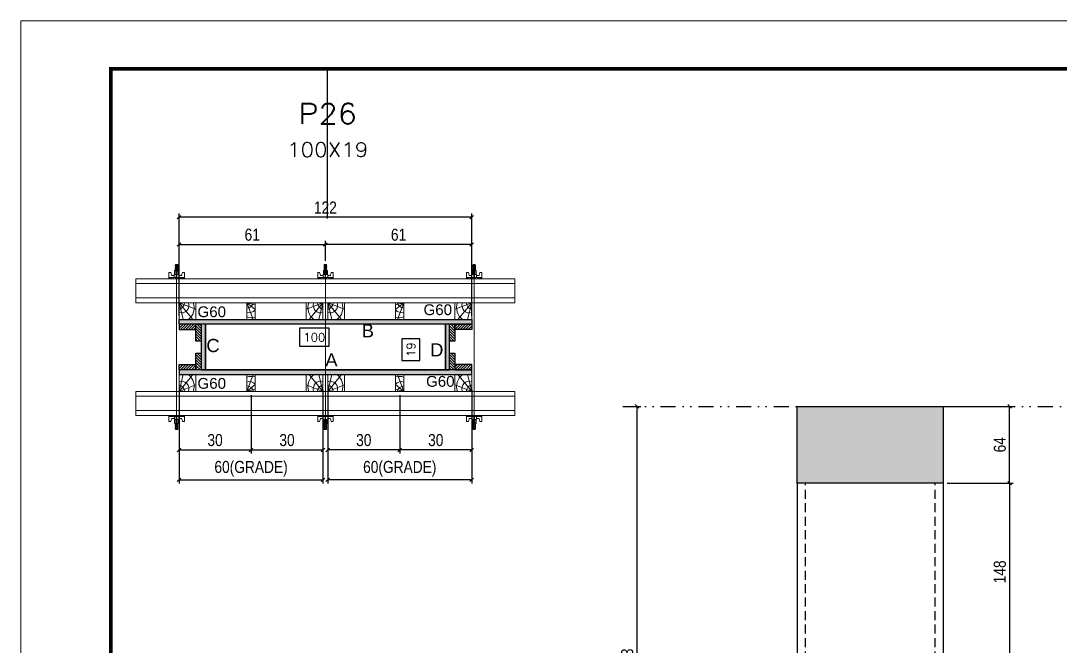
# Model space of a CAD drawing. Header units: millimetres. Extents: x 787 to 8287, y -592 to 17063.
# Drawn here: x 3024 to 3891, y 4531 to 5053 of the extents above; entities that cross this region are included whole.
import ezdxf
from ezdxf.enums import TextEntityAlignment as Align

# ---------------------------------------------------------------- set-up
doc = ezdxf.new("R2010")
doc.units = ezdxf.units.MM
for name, pattern in [('DASHED', [0.75, 0.5, -0.25]), ('DIVIDE2', [0.625, 0.25, -0.125, 0, -0.125, 0, -0.125]), ('HIDDEN', [0.375, 0.25, -0.125])]:
    doc.linetypes.add(name, pattern=pattern)
for name, color, linetype in [('CHAPA', 1, 'Continuous'), ('COTA', 241, 'Continuous'), ('Cota Seção (2x)', 241, 'Continuous'), ('Nível', 160, 'Continuous'), ('Painéis', 200, 'Continuous'), ('SARRAFO', 251, 'Continuous'), ('Sarrafo de Pressão', 42, 'HIDDEN'), ('Texto de Titulo', 7, 'Continuous'), ('Texto Qtd Sarr', 242, 'Continuous'), ('TEXTO_GERAL', 7, 'Continuous')]:
    doc.layers.add(name, color=color, linetype=linetype)
for name, color, linetype, lineweight in [('Folhas', 255, 'Continuous', 9), ('Hachura', 251, 'Continuous', 9), ('Madeira', 126, 'Continuous', 18), ('Perfil Metálico', 224, 'Continuous', 18), ('SARRAFO DE PRESSAO', 251, 'DASHED', 9), ('Texto Seção', 7, 'Continuous', 15)]:
    doc.layers.add(name, color=color, linetype=linetype, lineweight=lineweight)
doc.styles.add('ARIAL', font='arial.ttf')
doc.styles.add('COTA TECNICA 2X', font='techl___.ttf', dxfattribs={"height": 10})
doc.styles.add('COTA TECNICA-50', font='techl___.ttf', dxfattribs={"height": 10})
doc.styles.add('ROMANS', font='romans.shx')
doc.styles.add('SANSSERIF', font='sas_____.pfb')
doc.dimstyles.new('COTA PAINEL-50', dxfattribs={"dimtxt": 10, "dimasz": 3, "dimexe": 3, "dimexo": 3, "dimgap": 3, "dimtad": 1, "dimdec": 1, "dimzin": 12, "dimdsep": 46, "dimtxsty": 'COTA TECNICA-50', "dimblk1": 'OBLIQUE', "dimblk2": 'OBLIQUE', "dimsah": 1, "dimcen": 0.9, "dimclrd": 4, "dimclre": 4, "dimclrt": 240, "dimadec": 1, "dimazin": 3, "dimtfac": 1, "dimtdec": 1, "dimtmove": 0, "dimatfit": 3, "dimfxl": 0, "dimtolj": 1, "dimtzin": 12, "dimarcsym": 0})
doc.dimstyles.new('SECAO PILAR', dxfattribs={"dimtxt": 10, "dimasz": 3, "dimexe": 3, "dimexo": 3, "dimgap": 3, "dimtad": 1, "dimdec": 1, "dimlfac": 0.5, "dimzin": 12, "dimdsep": 46, "dimtxsty": 'COTA TECNICA 2X', "dimblk1": 'OBLIQUE', "dimblk2": 'OBLIQUE', "dimsah": 1, "dimcen": 0.9, "dimclrd": 256, "dimclre": 256, "dimclrt": 256, "dimadec": 1, "dimazin": 3, "dimtfac": 1, "dimtdec": 1, "dimtmove": 0, "dimatfit": 3, "dimfxl": 0, "dimtolj": 1, "dimtzin": 12, "dimarcsym": 0})
doc.dimstyles.new('SECÇÃO 2', dxfattribs={"dimtxt": 7, "dimasz": 6, "dimexe": 0.18, "dimexo": 2, "dimgap": -4, "dimtad": 3, "dimdec": 1, "dimlfac": 0.5, "dimzin": 12, "dimdsep": 46, "dimtxsty": 'ROMANS', "dimblk": 'ARCHTICK', "dimcen": 0.09, "dimse1": 1, "dimse2": 1, "dimsd1": 1, "dimsd2": 1, "dimclrd": 180, "dimclre": 5, "dimclrt": 1, "dimadec": 0, "dimazin": 3, "dimtfac": 1, "dimtdec": 1, "dimtofl": 0, "dimtmove": 0, "dimatfit": 3, "dimldrblk": 'ARCHTICK', "dimfxl": 0, "dimtolj": 1, "dimtzin": 0, "dimarcsym": 0})
pattern_1 = [(45, (12658.897, 27691.0075), (-1.12253202, 1.12253202), [])]
pattern_2 = [(45, (12523.897, 27691.0075), (-1.12253202, 1.12253202), [])]

# ---------------------------------------------------------------- blocks, each defined once
blk = doc.blocks.new('9999999999')
at = {"layer": 'Folhas'}
blk.add_lwpolyline([(98138.98, 34190.21), (99623.98, 34190.21), (99623.98, 35240.21), (98138.98, 35240.21)], close=True, dxfattribs=at)
at = {"layer": 'Folhas', "color": 30, "const_width": 3}
blk.add_lwpolyline([(98213.98, 34230.21), (99583.98, 34230.21), (99583.98, 35200.21), (98213.98, 35200.21)], close=True, dxfattribs=at)
blk = doc.blocks.new('titulo1')
at = {"layer": 'Defpoints', "color": 252, "linetype": 'HIDDEN', "ltscale": 2}
blk.add_line((0, 0), (0, 125), dxfattribs=at)
at = {"layer": 'Defpoints', "style": 'ROMANS', "oblique": 15}
blk.add_attdef('FOLHA', text='', height=10, dxfattribs=at).set_placement((0, 15.58), align=Align.MIDDLE_CENTER)
at = {"layer": 'Texto Qtd Sarr', "color": 3, "style": 'ROMANS', "oblique": 15}
for tag, height, p in [('TITULO', 17, (0, 71.45)), ('SEÇÃO', 12, (0, 41.55))]:
    blk.add_attdef(tag, text='', height=height, dxfattribs=at).set_placement(p, align=Align.MIDDLE_CENTER)
blk = doc.blocks.new('*D392')
at = {"layer": 'Cota Seção (2x)', "color": 180, "lineweight": -2}
for p, q in [((3281.23, 4796.21), (3256.23, 4796.21)), ((3256.23, 4796.21), (3256.23, 4781.21)), ((3281.23, 4781.21), (3281.23, 4796.21)), ((3256.23, 4781.21), (3281.23, 4781.21))]:
    blk.add_line(p, q, dxfattribs=at)
at = {"layer": 'Defpoints', "color": 0}
for p in [(3177.95, 4799.6), (3377.95, 4799.6), (3177.95, 4777.21)]:
    blk.add_point(p, dxfattribs=at)
at = {"layer": 'Cota Seção (2x)', "color": 1, "insert": (3268.73, 4788.71), "char_height": 7, "attachment_point": 5, "style": 'ROMANS'}
blk.add_mtext('\\A1;100', dxfattribs=at)
blk = doc.blocks.new('_ArchTick')
at = {"color": 0, "linetype": 'ByBlock', "const_width": 0.15}
blk.add_lwpolyline([(-0.5, -0.5), (0.5, 0.5)], dxfattribs=at)
blk = doc.blocks.new('_Oblique')
at = {"color": 0, "linetype": 'ByBlock', "lineweight": -2}
blk.add_line((-0.5, -0.5), (0.5, 0.5), dxfattribs=at)
blk = doc.blocks.new('*D393')
at = {"layer": 'Cota Seção (2x)', "lineweight": -2}
for p, q in [((3155.95, 4806.6), (3155.95, 4891.89)), ((3399.95, 4888.89), (3155.95, 4888.89)), ((3399.95, 4806.6), (3399.95, 4891.89))]:
    blk.add_line(p, q, dxfattribs=at)
at = {"layer": 'Defpoints', "color": 0}
for p in [(3155.95, 4888.89), (3155.95, 4803.6), (3399.95, 4803.6)]:
    blk.add_point(p, dxfattribs=at)
at = {"layer": 'Cota Seção (2x)', "lineweight": -2, "xscale": 3, "yscale": 3, "zscale": 3, "rotation": 180}
blk.add_blockref('_Oblique', (3155.95, 4888.89), dxfattribs=at)
at = {"layer": 'Cota Seção (2x)', "lineweight": -2, "xscale": 3, "yscale": 3, "zscale": 3}
blk.add_blockref('_Oblique', (3399.95, 4888.89), dxfattribs=at)
at = {"layer": 'Cota Seção (2x)', "insert": (3277.95, 4896.95), "char_height": 10, "attachment_point": 5, "style": 'COTA TECNICA 2X'}
blk.add_mtext('\\A1;122', dxfattribs=at)
blk = doc.blocks.new('*D394')
at = {"layer": 'Cota Seção (2x)', "lineweight": -2}
for p, q in [((3277.95, 4852.4), (3277.95, 4869.12)), ((3399.95, 4866.12), (3277.95, 4866.12)), ((3399.95, 4840.6), (3399.95, 4869.12))]:
    blk.add_line(p, q, dxfattribs=at)
at = {"layer": 'Defpoints', "color": 0}
for p in [(3277.95, 4866.12), (3277.95, 4849.4), (3399.95, 4837.6)]:
    blk.add_point(p, dxfattribs=at)
at = {"layer": 'Cota Seção (2x)', "lineweight": -2, "xscale": 3, "yscale": 3, "zscale": 3, "rotation": 180}
blk.add_blockref('_Oblique', (3277.95, 4866.12), dxfattribs=at)
at = {"layer": 'Cota Seção (2x)', "lineweight": -2, "xscale": 3, "yscale": 3, "zscale": 3}
blk.add_blockref('_Oblique', (3399.95, 4866.12), dxfattribs=at)
at = {"layer": 'Cota Seção (2x)', "insert": (3338.95, 4874.22), "char_height": 10, "attachment_point": 5, "style": 'COTA TECNICA 2X'}
blk.add_mtext('\\A1;61', dxfattribs=at)
blk = doc.blocks.new('*D395')
at = {"layer": 'Cota Seção (2x)', "lineweight": -2}
for p, q in [((3155.95, 4840.6), (3155.95, 4869.12)), ((3155.95, 4866.12), (3277.95, 4866.12)), ((3277.95, 4852.4), (3277.95, 4869.12))]:
    blk.add_line(p, q, dxfattribs=at)
at = {"layer": 'Defpoints', "color": 0}
for p in [(3277.95, 4866.12), (3277.95, 4849.4), (3155.95, 4837.6)]:
    blk.add_point(p, dxfattribs=at)
at = {"layer": 'Cota Seção (2x)', "lineweight": -2, "xscale": 3, "yscale": 3, "zscale": 3, "rotation": 180}
blk.add_blockref('_Oblique', (3155.95, 4866.12), dxfattribs=at)
at = {"layer": 'Cota Seção (2x)', "lineweight": -2, "xscale": 3, "yscale": 3, "zscale": 3}
blk.add_blockref('_Oblique', (3277.95, 4866.12), dxfattribs=at)
at = {"layer": 'Cota Seção (2x)', "insert": (3216.95, 4874.22), "char_height": 10, "attachment_point": 5, "style": 'COTA TECNICA 2X'}
blk.add_mtext('\\A1;61', dxfattribs=at)
blk = doc.blocks.new('*D396')
at = {"layer": 'Cota Seção (2x)', "color": 180, "lineweight": -2}
for p, q in [((3356.81, 4787.5), (3341.81, 4787.5)), ((3341.81, 4787.5), (3341.81, 4769.5)), ((3356.81, 4769.5), (3356.81, 4787.5)), ((3341.81, 4769.5), (3356.81, 4769.5))]:
    blk.add_line(p, q, dxfattribs=at)
at = {"layer": 'Defpoints', "color": 0}
for p in [(3377.95, 4799.6), (3360.81, 4761.6), (3377.95, 4761.6)]:
    blk.add_point(p, dxfattribs=at)
at = {"layer": 'Cota Seção (2x)', "color": 1, "insert": (3349.31, 4778.5), "char_height": 7, "attachment_point": 5, "rotation": 90, "style": 'ROMANS'}
blk.add_mtext('\\A1;19', dxfattribs=at)
blk = doc.blocks.new('C')
at = {"layer": 'Hachura', "color": 0}
for p, q in [((0, 3.22), (0, -3.22)), ((0.45, 3.22), (0, 3.22)), ((0.46, 3.16), (0, 3.16)), ((0.46, 3.05), (0, 3.05)), ((0.46, 2.88), (0, 2.88)), ((0, 2.75), (0, -1.16)), ((0.46, 2.65), (0, 2.65)), ((0.46, 2.23), (0, 2.23)), ((0.46, 1.51), (0, 1.51)), ((0.39, 0.49), (0.17, 0.49)), ((0.45, -3.23), (0.45, 3.22)), ((0.45, 3.22), (2.58, 3.22)), ((1.74, 0.97), (0.45, 0.97)), ((1.45, 0.1), (0.45, 0.1)), ((1.35, 1.94), (1.35, 0.96)), ((2.58, 2.39), (1.47, 2.09)), ((1.74, -0.97), (1.74, 0.97)), ((1.74, 0.97), (1.74, 0.84)), ((1.74, 0.97), (1.74, 0.84)), ((1.74, 0.84), (3.35, 0.84)), ((3.35, 0.45), (1.74, 0.45)), ((2.58, 3.22), (2.58, 2.39)), ((3.32, 0.84), (3.32, -0.84)), ((3.35, 0.84), (3.35, -0.84)), ((3.68, 0.45), (3.35, 0.45)), ((3.84, -0.52), (3.35, 0.45)), ((3.35, 0.06), (3.67, -0.57)), ((3.68, 0.45), (4.16, -0.52)), ((3.72, 0.5), (4.25, -0.57)), ((4.37, -0.55), (3.83, 0.53)), ((4.15, 0.45), (3.93, 0.45)), ((4.42, -0.52), (3.93, 0.45)), ((4.15, 0.45), (4.26, 0.45)), ((4.26, 0.45), (4.74, -0.52)), ((4.3, 0.5), (4.83, -0.57)), ((4.95, -0.55), (4.41, 0.53)), ((4.51, 0.45), (4.84, 0.45)), ((5, -0.52), (4.51, 0.45)), ((4.84, 0.45), (5.32, -0.52)), ((4.88, 0.5), (5.41, -0.57)), ((5.53, -0.55), (4.99, 0.53)), ((5.58, -0.52), (5.09, 0.45)), ((5.42, 0.45), (5.09, 0.45)), ((5.58, -0.52), (5.09, 0.45)), ((5.42, 0.45), (5.74, -0.19)), ((5.46, 0.5), (5.74, -0.07)), ((5.74, 0.19), (5.57, 0.53)), ((5.74, 0.32), (5.68, 0.45)), ((5.68, 0.45), (5.74, 0.45)), ((5.74, 0.45), (5.9, 0.29)), ((5.74, 0.45), (5.74, -0.52)), ((5.9, -0.36), (5.9, 0.29)), ((0.45, 0), (0, 0)), ((0.46, -1.52), (0, -1.52)), ((0.46, -2.23), (0, -2.23)), ((0.46, -2.65), (0, -2.65)), ((0.46, -2.88), (0, -2.88)), ((0.46, -3.05), (0, -3.05)), ((0.46, -3.16), (0, -3.16)), ((0, -3.22), (2.57, -3.22)), ((0.08, -0.48), (0.29, -0.48)), ((0.29, -0.48), (0.4, -0.48)), ((0.45, 0), (0.45, -0.97)), ((0.45, -0.16), (1.45, -0.16)), ((0.45, -0.65), (0.45, -0.32)), ((0.45, -3.23), (0.45, -0.65)), ((0.45, -0.97), (1.74, -0.97)), ((1.35, -1.94), (1.35, -0.97)), ((2.58, -2.39), (1.47, -2.1)), ((3.35, -0.32), (1.74, -0.32)), ((3.35, -0.84), (1.74, -0.84)), ((2.58, -3.23), (2.58, -2.39)), ((3.35, -0.07), (3.58, -0.52)), ((3.35, -0.52), (3.58, -0.52)), ((3.84, -0.52), (4.16, -0.52)), ((4.42, -0.52), (4.74, -0.52)), ((4.63, -0.52), (4.74, -0.52)), ((5, -0.52), (5.32, -0.52)), ((5.58, -0.52), (5.74, -0.52)), ((5.74, -0.52), (5.9, -0.36)), ((5.74, -0.52), (5.74, -0.52))]:
    blk.add_line(p, q, dxfattribs=at)
for centre, radius, start, end in [((1.52, 1.94), 0.161, 104.7436, 180), ((1.44, -0.03), 0.129, 272.695, 87.305), ((3.81, 0.39), 0.143, 25.5688, 154.4312), ((4.39, 0.39), 0.143, 25.5688, 154.4312), ((4.97, 0.39), 0.143, 25.5688, 154.4312), ((5.55, 0.39), 0.143, 25.5688, 154.4312), ((0.17, -0.37), 0.174, 221.744, 317.8592), ((1.52, -1.94), 0.161, 180, 255.2564), ((3.71, -0.4), 0.174, 222.1408, 318.256), ((4.29, -0.4), 0.174, 222.1408, 318.256), ((4.87, -0.4), 0.174, 222.1408, 318.256), ((5.45, -0.4), 0.174, 222.1408, 318.256), ((5.61, -0.4), 0.174, 317.8592, 318.256)]:
    blk.add_arc(centre, radius, start, end, dxfattribs=at)
blk = doc.blocks.new('PONTALETE')
at = {"layer": 'Madeira'}
for q in [(2.71, 7), (7, 5.76), (7, 1.74)]:
    blk.add_line((0, 0), q, dxfattribs=at)
blk.add_lwpolyline([(0, 0), (7, 0), (7, 7), (0, 7)], close=True, dxfattribs=at)
for centre, radius, start, end in [((2.04, 0.06), 6.23, 37.2818, 109.0913), ((1.09, 0.9), 3.19, 343.603, 109.9847), ((-0.21, -0.78), 3.09, 14.6322, 86.0383)]:
    blk.add_arc(centre, radius, start, end, dxfattribs=at)
blk = doc.blocks.new('*D397')
at = {"layer": 'Cota Seção (2x)', "lineweight": -2}
for p, q in [((3279.94, 4744.93), (3279.94, 4666.88)), ((3399.94, 4744.93), (3399.94, 4666.88)), ((3399.94, 4669.88), (3279.94, 4669.88))]:
    blk.add_line(p, q, dxfattribs=at)
at = {"layer": 'Defpoints', "color": 0}
for p in [(3279.94, 4747.93), (3399.94, 4747.93), (3279.94, 4669.88)]:
    blk.add_point(p, dxfattribs=at)
at = {"layer": 'Cota Seção (2x)', "lineweight": -2, "xscale": 3, "yscale": 3, "zscale": 3, "rotation": 180}
blk.add_blockref('_Oblique', (3279.94, 4669.88), dxfattribs=at)
at = {"layer": 'Cota Seção (2x)', "lineweight": -2, "xscale": 3, "yscale": 3, "zscale": 3}
blk.add_blockref('_Oblique', (3399.94, 4669.88), dxfattribs=at)
at = {"layer": 'Cota Seção (2x)', "insert": (3339.94, 4679.1), "char_height": 10, "attachment_point": 5, "style": 'COTA TECNICA 2X'}
blk.add_mtext('\\A1;60(GRADE)', dxfattribs=at)
blk = doc.blocks.new('MEIO PONTALETE')
at = {"layer": 'Madeira'}
for q in [(2.71, 7), (3.5, 2.88), (3.5, 0.87)]:
    blk.add_line((0, 0), q, dxfattribs=at)
blk.add_lwpolyline([(0, 0), (3.5, 0), (3.5, 7), (0, 7)], close=True, dxfattribs=at)
for centre, radius, start, end in [((2.04, 0.06), 6.23, 76.4499, 109.0913), ((1.09, 0.9), 3.19, 40.9063, 109.9847), ((-0.21, -0.78), 3.09, 14.6322, 86.0383)]:
    blk.add_arc(centre, radius, start, end, dxfattribs=at)
blk = doc.blocks.new('*D1260')
at = {"layer": 'Cota Seção (2x)', "lineweight": -2}
for p, q in [((3339.95, 4740.6), (3339.95, 4691.75)), ((3399.94, 4740.6), (3399.94, 4691.75)), ((3399.94, 4694.75), (3339.95, 4694.75))]:
    blk.add_line(p, q, dxfattribs=at)
at = {"layer": 'Defpoints', "color": 0}
for p in [(3339.95, 4743.6), (3399.94, 4743.6), (3339.95, 4694.75)]:
    blk.add_point(p, dxfattribs=at)
at = {"layer": 'Cota Seção (2x)', "lineweight": -2, "xscale": 3, "yscale": 3, "zscale": 3, "rotation": 180}
blk.add_blockref('_Oblique', (3339.95, 4694.75), dxfattribs=at)
at = {"layer": 'Cota Seção (2x)', "lineweight": -2, "xscale": 3, "yscale": 3, "zscale": 3}
blk.add_blockref('_Oblique', (3399.94, 4694.75), dxfattribs=at)
at = {"layer": 'Cota Seção (2x)', "insert": (3369.95, 4702.97), "char_height": 10, "attachment_point": 5, "style": 'COTA TECNICA 2X'}
blk.add_mtext('\\A1;30', dxfattribs=at)
blk = doc.blocks.new('*D1261')
at = {"layer": 'Cota Seção (2x)', "lineweight": -2}
for p, q in [((3279.95, 4740.6), (3279.95, 4691.75)), ((3339.95, 4740.6), (3339.95, 4691.75)), ((3339.95, 4694.75), (3279.95, 4694.75))]:
    blk.add_line(p, q, dxfattribs=at)
at = {"layer": 'Defpoints', "color": 0}
for p in [(3279.95, 4743.6), (3339.95, 4743.6), (3279.95, 4694.75)]:
    blk.add_point(p, dxfattribs=at)
at = {"layer": 'Cota Seção (2x)', "lineweight": -2, "xscale": 3, "yscale": 3, "zscale": 3, "rotation": 180}
blk.add_blockref('_Oblique', (3279.95, 4694.75), dxfattribs=at)
at = {"layer": 'Cota Seção (2x)', "lineweight": -2, "xscale": 3, "yscale": 3, "zscale": 3}
blk.add_blockref('_Oblique', (3339.95, 4694.75), dxfattribs=at)
at = {"layer": 'Cota Seção (2x)', "insert": (3309.95, 4702.97), "char_height": 10, "attachment_point": 5, "style": 'COTA TECNICA 2X'}
blk.add_mtext('\\A1;30', dxfattribs=at)
blk = doc.blocks.new('*D398')
at = {"layer": 'Cota Seção (2x)', "lineweight": -2}
for p, q in [((3155.95, 4744.93), (3155.95, 4666.88)), ((3275.95, 4744.93), (3275.95, 4666.88)), ((3155.95, 4669.88), (3275.95, 4669.88))]:
    blk.add_line(p, q, dxfattribs=at)
at = {"layer": 'Defpoints', "color": 0}
for p in [(3155.95, 4747.93), (3275.95, 4747.93), (3275.95, 4669.88)]:
    blk.add_point(p, dxfattribs=at)
at = {"layer": 'Cota Seção (2x)', "lineweight": -2, "xscale": 3, "yscale": 3, "zscale": 3, "rotation": 180}
blk.add_blockref('_Oblique', (3155.95, 4669.88), dxfattribs=at)
at = {"layer": 'Cota Seção (2x)', "lineweight": -2, "xscale": 3, "yscale": 3, "zscale": 3}
blk.add_blockref('_Oblique', (3275.95, 4669.88), dxfattribs=at)
at = {"layer": 'Cota Seção (2x)', "insert": (3215.95, 4679.1), "char_height": 10, "attachment_point": 5, "style": 'COTA TECNICA 2X'}
blk.add_mtext('\\A1;60(GRADE)', dxfattribs=at)
blk = doc.blocks.new('*D1262')
at = {"layer": 'Cota Seção (2x)', "lineweight": -2}
for p, q in [((3155.95, 4740.6), (3155.95, 4691.75)), ((3215.95, 4740.6), (3215.95, 4691.75)), ((3155.95, 4694.75), (3215.95, 4694.75))]:
    blk.add_line(p, q, dxfattribs=at)
at = {"layer": 'Defpoints', "color": 0}
for p in [(3155.95, 4743.6), (3215.95, 4743.6), (3215.95, 4694.75)]:
    blk.add_point(p, dxfattribs=at)
at = {"layer": 'Cota Seção (2x)', "lineweight": -2, "xscale": 3, "yscale": 3, "zscale": 3, "rotation": 180}
blk.add_blockref('_Oblique', (3155.95, 4694.75), dxfattribs=at)
at = {"layer": 'Cota Seção (2x)', "lineweight": -2, "xscale": 3, "yscale": 3, "zscale": 3}
blk.add_blockref('_Oblique', (3215.95, 4694.75), dxfattribs=at)
at = {"layer": 'Cota Seção (2x)', "insert": (3185.95, 4702.97), "char_height": 10, "attachment_point": 5, "style": 'COTA TECNICA 2X'}
blk.add_mtext('\\A1;30', dxfattribs=at)
blk = doc.blocks.new('*D1263')
at = {"layer": 'Cota Seção (2x)', "lineweight": -2}
for p, q in [((3215.95, 4740.6), (3215.95, 4691.75)), ((3275.95, 4740.6), (3275.95, 4691.75)), ((3215.95, 4694.75), (3275.95, 4694.75))]:
    blk.add_line(p, q, dxfattribs=at)
at = {"layer": 'Defpoints', "color": 0}
for p in [(3215.95, 4743.6), (3275.95, 4743.6), (3275.95, 4694.75)]:
    blk.add_point(p, dxfattribs=at)
at = {"layer": 'Cota Seção (2x)', "lineweight": -2, "xscale": 3, "yscale": 3, "zscale": 3, "rotation": 180}
blk.add_blockref('_Oblique', (3215.95, 4694.75), dxfattribs=at)
at = {"layer": 'Cota Seção (2x)', "lineweight": -2, "xscale": 3, "yscale": 3, "zscale": 3}
blk.add_blockref('_Oblique', (3275.95, 4694.75), dxfattribs=at)
at = {"layer": 'Cota Seção (2x)', "insert": (3245.95, 4702.97), "char_height": 10, "attachment_point": 5, "style": 'COTA TECNICA 2X'}
blk.add_mtext('\\A1;30', dxfattribs=at)
blk = doc.blocks.new('*D1332')
at = {"layer": 'COTA', "color": 4, "lineweight": -2}
for p, q in [((3528.99, 4731.1), (3540.84, 4731.1)), ((3537.84, 4308.1), (3537.84, 4731.1)), ((3528.99, 4308.1), (3540.84, 4308.1))]:
    blk.add_line(p, q, dxfattribs=at)
at = {"layer": 'Defpoints', "color": 0}
for p in [(3525.99, 4731.1), (3537.84, 4731.1), (3525.99, 4308.1)]:
    blk.add_point(p, dxfattribs=at)
at = {"layer": 'COTA', "color": 4, "lineweight": -2, "xscale": 3, "yscale": 3, "zscale": 3}
for p, rotation in [((3537.84, 4731.1), 90), ((3537.84, 4308.1), 270)]:
    blk.add_blockref('_Oblique', p, dxfattribs=dict(at, rotation=rotation))
at = {"layer": 'COTA', "color": 240, "insert": (3529.62, 4519.6), "char_height": 10, "attachment_point": 5, "rotation": 90, "style": 'COTA TECNICA-50'}
blk.add_mtext('\\A1;423', dxfattribs=at)
blk = doc.blocks.new('*D681')
at = {"layer": 'COTA', "color": 4, "lineweight": -2}
for p, q in [((3762.26, 4731.1), (3851.34, 4731.1)), ((3848.34, 4667.1), (3848.34, 4731.1)), ((3796.26, 4667.1), (3851.34, 4667.1))]:
    blk.add_line(p, q, dxfattribs=at)
at = {"layer": 'Defpoints', "color": 0}
for p in [(3759.26, 4731.1), (3848.34, 4731.1), (3793.26, 4667.1)]:
    blk.add_point(p, dxfattribs=at)
at = {"layer": 'COTA', "color": 4, "lineweight": -2, "xscale": 3, "yscale": 3, "zscale": 3}
for p, rotation in [((3848.34, 4731.1), 90), ((3848.34, 4667.1), 270)]:
    blk.add_blockref('_Oblique', p, dxfattribs=dict(at, rotation=rotation))
at = {"layer": 'COTA', "color": 240, "insert": (3840.24, 4699.1), "char_height": 10, "attachment_point": 5, "rotation": 90, "style": 'COTA TECNICA-50'}
blk.add_mtext('\\A1;64', dxfattribs=at)
blk = doc.blocks.new('*D682')
at = {"layer": 'COTA', "color": 4, "lineweight": -2}
for p, q in [((3796.26, 4667.1), (3851.34, 4667.1)), ((3848.34, 4667.1), (3848.34, 4519.1)), ((3796.26, 4519.1), (3851.34, 4519.1))]:
    blk.add_line(p, q, dxfattribs=at)
at = {"layer": 'Defpoints', "color": 0}
for p in [(3793.26, 4667.1), (3793.26, 4519.1), (3848.34, 4519.1)]:
    blk.add_point(p, dxfattribs=at)
at = {"layer": 'COTA', "color": 4, "lineweight": -2, "xscale": 3, "yscale": 3, "zscale": 3}
for p, rotation in [((3848.34, 4667.1), 90), ((3848.34, 4519.1), 270)]:
    blk.add_blockref('_Oblique', p, dxfattribs=dict(at, rotation=rotation))
at = {"layer": 'COTA', "color": 240, "insert": (3840.25, 4593.1), "char_height": 10, "attachment_point": 5, "rotation": 90, "style": 'COTA TECNICA-50'}
blk.add_mtext('\\A1;148', dxfattribs=at)

msp = doc.modelspace()

# ---------------------------------------------------------------- hatches: boundary and pattern name
at = {"layer": 'COTA', "linetype": 'ByBlock'}
h = msp.add_hatch(dxfattribs=at)
h.set_pattern_fill('AR-CONC', color=256, scale=0.03)
h.set_pattern_definition([(50, (-4743.827, 619.1103), (5.46554, -0.4781726), [0.5715, -6.2865]), (355, (-4743.827, 619.1103), (-1.0573026, 5.7317054), [0.4572, -5.0292175]), (100.451445, (-4743.3713, 619.0705), (4.4082374, 5.2535326), [0.4857003, -5.3427073]), (46.1842, (-4743.827, 620.6343), (8.132371, -1.26127), [0.85725, -9.42975]), (96.63556, (-4743.149, 620.529), (7.122124, 7.422784), [0.728551, -8.014068]), (351.18415, (-4743.827, 620.634), (7.122124, 7.422784), [0.685799, -7.543792]), (21, (-4743.065, 620.2533), (4.5484317, -3.067956), [0.5715, -6.2865]), (326, (-4743.065, 620.2533), (1.854061, 5.525639), [0.4572, -5.0292]), (71.451445, (-4742.686, 619.9977), (6.4024926, 2.457683), [0.4857003, -5.342698]), (37.5, (-4743.8268, 619.1103), (0.0926581, 2.53665117), [0, -4.96824, 0, -5.1054, 0, -5.04825]), (7.5, (-4743.8268, 619.1103), (2.0045899, 3.00541724), [0, -2.91084, 0, -4.85394, 0, -1.92405]), (327.5, (-4745.526, 619.1103), (4.06771786, -0.1718623), [0, -1.905, 0, -5.9436, 0, -7.8867]), (317.5, (-4746.288, 619.1103), (4.4438754, 0.7627947), [0, -2.4765, 0, -3.94716, 0, -5.6007])])
h.paths.add_polyline_path([(3671.26, 4667.1), (3793.26, 4667.1), (3793.26, 4731.1), (3671.26, 4731.1)])
at = {"layer": 'Hachura'}
h = msp.add_hatch(color=256, dxfattribs=at)
h.dxf.hatch_style = 1
h.paths.add_polyline_path([(3155.95, 4799.6), (3155.95, 4803.6), (3399.95, 4803.6), (3399.95, 4799.6)])
h = msp.add_hatch(color=256, dxfattribs=at)
h.dxf.hatch_style = 1
h.paths.add_polyline_path([(3155.95, 4799.6), (3155.95, 4803.6), (3399.95, 4803.6), (3399.95, 4799.6)])
h = msp.add_hatch(dxfattribs=at)
h.set_pattern_fill('ANSI31', color=256, scale=0.5, angle=360, style=0)
h.set_pattern_definition(pattern_1)
h.paths.add_polyline_path([(3169.95, 4799.6), (3169.95, 4795.2), (3155.95, 4795.2), (3155.95, 4799.6)])
h = msp.add_hatch(dxfattribs=at)
h.set_pattern_fill('ANSI31', color=256, scale=0.5, angle=630, style=0)
h.set_pattern_definition([(315, (26099.3534, -4703.3525), (1.12253202, 1.12253202), [])])
h.paths.add_polyline_path([(3169.95, 4785.6), (3174.35, 4785.6), (3174.35, 4799.6), (3169.95, 4799.6)])
h = msp.add_hatch(color=256, dxfattribs=at)
h.dxf.hatch_style = 1
h.paths.add_polyline_path([(3177.95, 4799.6), (3174.35, 4799.6), (3174.35, 4761.6), (3177.95, 4761.6)])
h = msp.add_hatch(color=256, dxfattribs=at)
h.dxf.hatch_style = 1
h.paths.add_polyline_path([(3177.95, 4799.6), (3174.35, 4799.6), (3174.35, 4761.6), (3177.95, 4761.6)])
h = msp.add_hatch(color=256, dxfattribs=at)
h.dxf.hatch_style = 1
h.paths.add_polyline_path([(3381.55, 4799.6), (3377.95, 4799.6), (3377.95, 4761.6), (3381.55, 4761.6)])
h = msp.add_hatch(color=256, dxfattribs=at)
h.dxf.hatch_style = 1
h.paths.add_polyline_path([(3381.55, 4799.6), (3377.95, 4799.6), (3377.95, 4761.6), (3381.55, 4761.6)])
h = msp.add_hatch(dxfattribs=at)
h.set_pattern_fill('ANSI31', color=256, scale=0.5, angle=630, style=0)
h.set_pattern_definition([(315, (26310.9534, -4703.3525), (1.12253202, 1.12253202), [])])
h.paths.add_polyline_path([(3381.55, 4785.6), (3385.95, 4785.6), (3385.95, 4799.6), (3381.55, 4799.6)])
h = msp.add_hatch(dxfattribs=at)
h.set_pattern_fill('ANSI31', color=256, scale=0.5, angle=360, style=0)
h.set_pattern_definition(pattern_2)
h.paths.add_polyline_path([(3385.95, 4799.6), (3385.95, 4795.2), (3399.95, 4795.2), (3399.95, 4799.6)])
h = msp.add_hatch(dxfattribs=at)
h.set_pattern_fill('ANSI31', color=256, scale=0.5, angle=630, style=0)
h.set_pattern_definition([(315, (26099.3534, -4727.3525), (1.12253202, 1.12253202), [])])
h.paths.add_polyline_path([(3169.95, 4761.6), (3174.35, 4761.6), (3174.35, 4775.6), (3169.95, 4775.6)])
h = msp.add_hatch(dxfattribs=at)
h.set_pattern_fill('ANSI31', color=256, scale=0.5, angle=630, style=0)
h.set_pattern_definition([(315, (26310.9534, -4727.3525), (1.12253202, 1.12253202), [])])
h.paths.add_polyline_path([(3381.55, 4761.6), (3385.95, 4761.6), (3385.95, 4775.6), (3381.55, 4775.6)])
h = msp.add_hatch(dxfattribs=at)
h.set_pattern_fill('ANSI31', color=256, scale=0.5, angle=360, style=0)
h.set_pattern_definition(pattern_1)
h.paths.add_polyline_path([(3169.95, 4761.6), (3169.95, 4766), (3155.95, 4766), (3155.95, 4761.6)])
h = msp.add_hatch(color=256, dxfattribs=at)
h.dxf.hatch_style = 1
h.paths.add_polyline_path([(3155.95, 4761.6), (3155.95, 4757.6), (3399.95, 4757.6), (3399.95, 4761.6)])
h = msp.add_hatch(color=256, dxfattribs=at)
h.dxf.hatch_style = 1
h.paths.add_polyline_path([(3155.95, 4761.6), (3155.95, 4757.6), (3399.95, 4757.6), (3399.95, 4761.6)])
h = msp.add_hatch(dxfattribs=at)
h.set_pattern_fill('ANSI31', color=256, scale=0.5, angle=360, style=0)
h.set_pattern_definition(pattern_2)
h.paths.add_polyline_path([(3385.95, 4761.6), (3385.95, 4766), (3399.95, 4766), (3399.95, 4761.6)])

# ---------------------------------------------------------------- linework, layer by layer
at = {"layer": 'CHAPA'}
for points in [[(3155.95, 4799.6), (3155.95, 4803.6), (3399.95, 4803.6), (3399.95, 4799.6)], [(3155.95, 4799.6), (3155.95, 4803.6), (3399.95, 4803.6), (3399.95, 4799.6)], [(3177.95, 4799.6), (3174.35, 4799.6), (3174.35, 4761.6), (3177.95, 4761.6)], [(3177.95, 4799.6), (3174.35, 4799.6), (3174.35, 4761.6), (3177.95, 4761.6)], [(3381.55, 4799.6), (3377.95, 4799.6), (3377.95, 4761.6), (3381.55, 4761.6)], [(3381.55, 4799.6), (3377.95, 4799.6), (3377.95, 4761.6), (3381.55, 4761.6)], [(3155.95, 4761.6), (3155.95, 4757.6), (3399.95, 4757.6), (3399.95, 4761.6)], [(3155.95, 4761.6), (3155.95, 4757.6), (3399.95, 4757.6), (3399.95, 4761.6)]]:
    msp.add_lwpolyline(points, close=True, dxfattribs=at)
at = {"layer": 'COTA', "linetype": 'ByBlock'}
for p, q in [((3671.26, 4731.1), (3671.26, 4731.1)), ((3671.26, 4667.1), (3671.26, 4731.1)), ((3671.26, 4731.1), (3793.26, 4731.1)), ((3793.26, 4667.1), (3793.26, 4731.1))]:
    msp.add_line(p, q, dxfattribs=at)
at = {"layer": 'Hachura'}
for p, q in [((3153.94, 4848.4), (3153.94, 4716.6)), ((3277.94, 4848.4), (3277.94, 4716.6)), ((3401.95, 4848.4), (3401.95, 4716.6))]:
    msp.add_line(p, q, dxfattribs=at)
at = {"layer": 'Madeira'}
for points in [[(3155.95, 4803.6), (3155.95, 4817.6), (3275.95, 4817.6), (3275.95, 4803.6)], [(3399.95, 4803.6), (3399.95, 4817.6), (3279.95, 4817.6), (3279.95, 4803.6)], [(3155.95, 4757.6), (3155.95, 4743.6), (3275.95, 4743.6), (3275.95, 4757.6)], [(3399.95, 4757.6), (3399.95, 4743.6), (3279.95, 4743.6), (3279.95, 4757.6)]]:
    msp.add_lwpolyline(points, close=True, dxfattribs=at)
at = {"layer": 'Nível', "color": 4, "linetype": 'DIVIDE2', "ltscale": 50}
msp.add_line((3525.99, 4731.1), (4469, 4731.1), dxfattribs=at)
at = {"layer": 'Painéis'}
for points in [[(3377.95, 4761.6), (3377.95, 4799.6), (3177.95, 4799.6), (3177.95, 4761.6)], [(3793.26, 4667.1), (3671.26, 4667.1), (3671.26, 4519.1), (3793.26, 4519.1)]]:
    msp.add_lwpolyline(points, close=True, dxfattribs=at)
at = {"layer": 'Perfil Metálico'}
for points in [[(3119.95, 4837.6), (3119.95, 4817.6), (3435.95, 4817.6), (3435.95, 4837.6)], [(3435.95, 4821.6), (3435.95, 4833.6), (3119.95, 4833.6), (3119.95, 4821.6)], [(3119.95, 4723.6), (3119.95, 4743.6), (3435.95, 4743.6), (3435.95, 4723.6)], [(3435.95, 4739.6), (3435.95, 4727.6), (3119.95, 4727.6), (3119.95, 4739.6)]]:
    msp.add_lwpolyline(points, close=True, dxfattribs=at)
at = {"layer": 'SARRAFO'}
for points in [[(3155.95, 4795.2), (3169.95, 4795.2), (3169.95, 4799.6), (3155.95, 4799.6)], [(3174.35, 4799.6), (3174.35, 4785.6), (3169.95, 4785.6), (3169.95, 4799.6)], [(3174.35, 4799.6), (3174.35, 4785.6), (3169.95, 4785.6), (3169.95, 4799.6)], [(3385.95, 4799.6), (3385.95, 4785.6), (3381.55, 4785.6), (3381.55, 4799.6)], [(3385.95, 4799.6), (3385.95, 4785.6), (3381.55, 4785.6), (3381.55, 4799.6)], [(3399.95, 4795.2), (3385.95, 4795.2), (3385.95, 4799.6), (3399.95, 4799.6)], [(3174.35, 4775.6), (3174.35, 4761.6), (3169.95, 4761.6), (3169.95, 4775.6)], [(3174.35, 4775.6), (3174.35, 4761.6), (3169.95, 4761.6), (3169.95, 4775.6)], [(3385.95, 4775.6), (3385.95, 4761.6), (3381.55, 4761.6), (3381.55, 4775.6)], [(3385.95, 4775.6), (3385.95, 4761.6), (3381.55, 4761.6), (3381.55, 4775.6)], [(3155.95, 4766), (3169.95, 4766), (3169.95, 4761.6), (3155.95, 4761.6)], [(3399.95, 4766), (3385.95, 4766), (3385.95, 4761.6), (3399.95, 4761.6)]]:
    msp.add_lwpolyline(points, close=True, dxfattribs=at)
at = {"layer": 'Sarrafo de Pressão', "ltscale": 30}
for p, q in [((3678.26, 4519.1), (3678.26, 4667.1)), ((3786.26, 4519.1), (3786.26, 4667.1))]:
    msp.add_line(p, q, dxfattribs=at)

# ---------------------------------------------------------------- block references
at = {"layer": 'Hachura', "linetype": 'Continuous', "yscale": 2, "zscale": 2}
for p, xscale, rotation in [((3153.94, 4837.6), -2, 270), ((3277.95, 4837.6), -2, 270), ((3401.95, 4837.6), 2, 90), ((3153.95, 4723.6), 2, 270), ((3277.95, 4723.6), 2, 270), ((3401.94, 4723.6), -2, 90)]:
    msp.add_blockref('C', p, dxfattribs=dict(at, xscale=xscale, rotation=rotation))
at = {"layer": 'Madeira'}
for name, p, xscale, yscale, zscale, rotation in [('PONTALETE', (3155.95, 4817.6), 2, 2, 2, 270), ('PONTALETE', (3155.95, 4817.6), 2, 2, 2, 270), ('MEIO PONTALETE', (3212.45, 4817.6), -1.999999997962732, 1.999999997962732, 1.999999997962732, 180), ('PONTALETE', (3275.95, 4817.6), -2, 2, 2, 90), ('PONTALETE', (3279.95, 4817.6), 2, 2, 2, 270), ('MEIO PONTALETE', (3343.45, 4817.6), 1.999999997962732, 1.999999997962732, 1.999999997962732, 180), ('PONTALETE', (3399.95, 4817.6), -2, 2, 2, 90), ('PONTALETE', (3155.95, 4743.6), -2, 2, 2, 270), ('PONTALETE', (3155.95, 4743.6), -2, 2, 2, 270), ('PONTALETE', (3275.95, 4743.6), 2, 2, 2, 90), ('PONTALETE', (3279.95, 4743.6), -2, 2, 2, 270), ('PONTALETE', (3399.95, 4743.6), 2, 2, 2, 90)]:
    msp.add_blockref(name, p, dxfattribs=dict(at, xscale=xscale, yscale=yscale, zscale=zscale, rotation=rotation))
at = {"layer": 'Madeira', "yscale": 1.999999997962732, "zscale": 1.999999997962732}
for p, xscale in [((3212.45, 4743.6), 1.999999997962732), ((3343.45, 4743.6), -1.999999997962732)]:
    msp.add_blockref('MEIO PONTALETE', p, dxfattribs=dict(at, xscale=xscale))
at = {"layer": 'SARRAFO DE PRESSAO', "color": 6, "linetype": 'ByBlock'}
msp.add_blockref('9999999999', (-95114.98, -30187.51), dxfattribs=at)
at = {"layer": 'Texto Seção'}
ref = msp.add_blockref('titulo1', (3279.84, 4887.69), dxfattribs=at)
ref.add_attrib('TITULO', 'P26', dxfattribs={"layer": 'Texto de Titulo', "color": 7, "height": 17, "style": 'ROMANS', "width": 1.1}).set_placement((3279.84, 4975.19), align=Align.MIDDLE_CENTER)
ref.add_attrib('SEÇÃO', '100X19', dxfattribs={"layer": 'Texto de Titulo', "color": 7, "height": 12, "style": 'ROMANS', "width": 1.1}).set_placement((3279.84, 4945.19), align=Align.MIDDLE_CENTER)

# ---------------------------------------------------------------- texts
at = {"layer": 'Texto Seção', "color": 0, "linetype": 'Continuous', "style": 'SANSSERIF'}
for p in [(3171.34, 4810.01), (3359.77, 4811.74), (3171.34, 4750.31), (3361.89, 4751.99)]:
    msp.add_text('G60', height=9, dxfattribs=at).set_placement(p, align=Align.MIDDLE_LEFT)
at = {"layer": 'TEXTO_GERAL', "style": 'ARIAL'}
for s, p in [('B', (3313.33, 4794.19)), ('C', (3184.24, 4781.88)), ('D', (3370.81, 4778.26)), ('A', (3282.99, 4769.9))]:
    msp.add_text(s, height=11, dxfattribs=at).set_placement(p, align=Align.MIDDLE_CENTER)

# ---------------------------------------------------------------- dimensions: what is measured, and where the dimension line sits
at = {"layer": 'COTA'}
for base, p1, p2, picture, middle in [((3537.84, 4731.1), (3525.99, 4308.1), (3525.99, 4731.1), '*D1332', (3529.62, 4519.6)), ((3848.34, 4731.1), (3793.26, 4667.1), (3759.26, 4731.1), '*D681', (3840.24, 4699.1)), ((3848.34, 4519.1), (3793.26, 4667.1), (3793.26, 4519.1), '*D682', (3840.25, 4593.1))]:
    dim = msp.add_linear_dim(base=base, p1=p1, p2=p2, angle=90, dimstyle='COTA PAINEL-50', dxfattribs=at)
    dim.commit()
    dim.dimension.update_dxf_attribs({"geometry": picture, "text_midpoint": middle})
at = {"layer": 'Cota Seção (2x)', "color": 241}
for base, p1, p2, picture, middle in [((3155.95, 4888.89), (3399.95, 4803.6), (3155.95, 4803.6), '*D393', (3277.95, 4896.95)), ((3277.95, 4866.12), (3399.95, 4837.6), (3277.95, 4849.4), '*D394', (3338.95, 4874.22)), ((3279.95, 4694.75), (3339.95, 4743.6), (3279.95, 4743.6), '*D1261', (3309.95, 4702.97)), ((3339.95, 4694.75), (3399.94, 4743.6), (3339.95, 4743.6), '*D1260', (3369.95, 4702.97))]:
    dim = msp.add_linear_dim(base=base, p1=p1, p2=p2, angle=180, dimstyle='SECAO PILAR', dxfattribs=at)
    dim.commit()
    dim.dimension.update_dxf_attribs({"geometry": picture, "text_midpoint": middle})
for base, p1, p2, picture, middle in [((3277.95, 4866.12), (3155.95, 4837.6), (3277.95, 4849.4), '*D395', (3216.95, 4874.22)), ((3215.95, 4694.75), (3155.95, 4743.6), (3215.95, 4743.6), '*D1262', (3185.95, 4702.97)), ((3275.95, 4694.75), (3215.95, 4743.6), (3275.95, 4743.6), '*D1263', (3245.95, 4702.97))]:
    dim = msp.add_linear_dim(base=base, p1=p1, p2=p2, dimstyle='SECAO PILAR', dxfattribs=at)
    dim.commit()
    dim.dimension.update_dxf_attribs({"geometry": picture, "text_midpoint": middle})
for base, p2, angle, picture, middle in [((3177.95, 4777.21), (3177.95, 4799.6), 180, '*D392', (3268.73, 4777.21)), ((3360.81, 4761.6), (3377.95, 4761.6), 270, '*D396', (3360.81, 4778.5))]:
    dim = msp.add_linear_dim(base=base, p1=(3377.95, 4799.6), p2=p2, angle=angle, dimstyle='SECÇÃO 2', dxfattribs=at)
    dim.commit()
    dim.dimension.update_dxf_attribs({"geometry": picture, "text_midpoint": middle, "dimtype": 160})
dim = msp.add_linear_dim(base=(3275.95, 4669.88), p1=(3155.95, 4747.93), p2=(3275.95, 4747.93), text='<>(GRADE)', dimstyle='SECAO PILAR', dxfattribs=at)
dim.commit()
dim.dimension.update_dxf_attribs({"geometry": '*D398', "text_midpoint": (3215.95, 4669.88), "dimtype": 160})
dim = msp.add_linear_dim(base=(3279.94, 4669.88), p1=(3399.94, 4747.93), p2=(3279.94, 4747.93), angle=180, text='<>(GRADE)', dimstyle='SECAO PILAR', dxfattribs=at)
dim.commit()
dim.dimension.update_dxf_attribs({"geometry": '*D397', "text_midpoint": (3339.94, 4669.88), "dimtype": 160})

doc.saveas('drawing.dxf')
